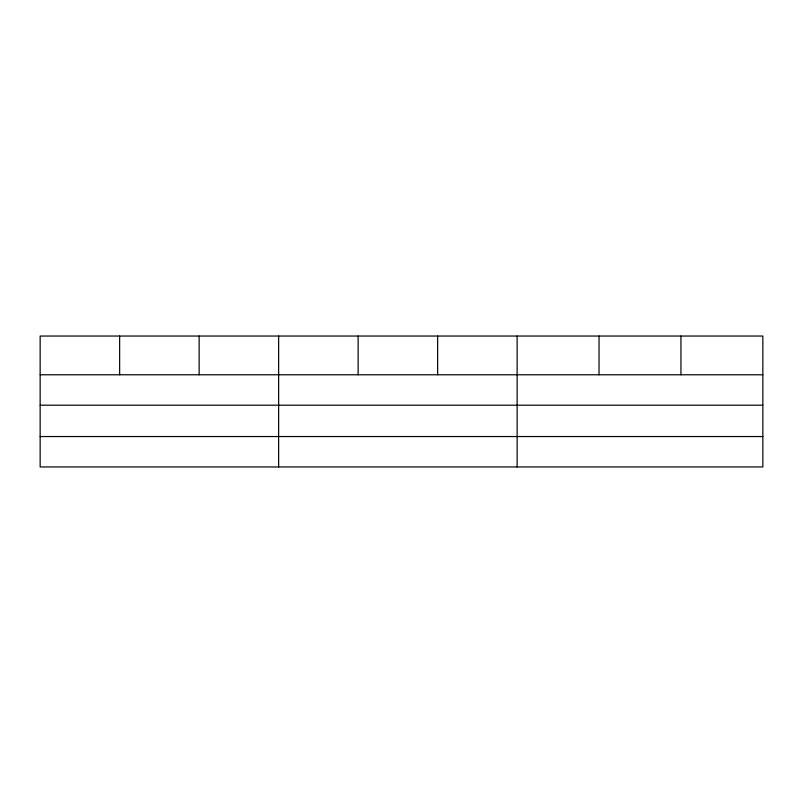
<?xml version="1.0" encoding="UTF-8"?>
<svg xmlns="http://www.w3.org/2000/svg" width="803" height="803" viewBox="0 0 803 803"><rect width="100%" height="100%" fill="white"/><g stroke="black" fill="none" stroke-linecap="round" stroke-linejoin="round"><path stroke-width="1.2" d="M762.85 405.194L762.85 336.045L40.15 336.045L40.15 466.955L762.85 466.955L762.85 405.194L40.15 405.194M40.15 374.77L762.85 374.77M40.15 436.541L762.85 436.541M680.944 336.045L680.944 374.77M599.038 336.045L599.038 374.77M517.132 336.045L517.132 466.955M437.635 336.045L437.635 374.77M358.138 336.045L358.138 374.77M278.641 336.045L278.641 466.955M199.144 336.045L199.144 374.77M119.647 336.045L119.647 374.77"/></g></svg>
